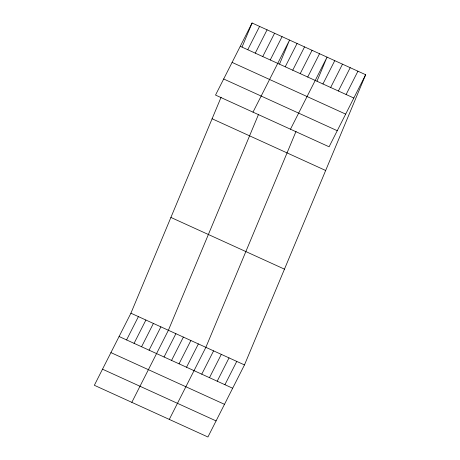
<?xml version="1.0" encoding="UTF-8"?>
<svg xmlns="http://www.w3.org/2000/svg" width="460" height="460" viewBox="0 0 460 460"><rect width="100%" height="100%" fill="white"/><g stroke="black" fill="none" stroke-linecap="round" stroke-linejoin="round"><path stroke-width="0.69" d="M365.654 74.715L329.09 146.797L215.521 95.076L252.086 23L365.654 74.715L244.478 364.924L207.914 437L94.346 385.284L130.91 313.202L221.099 97.221M242.092 46.943L252.086 23M258.572 114.287L168.389 330.268L131.819 402.35M279.571 64.009L289.564 40.066L253 112.142M296.05 131.353L205.867 347.34L169.297 419.416M317.043 81.075L327.043 57.132L290.478 129.214M247.756 49.726L259.584 26.415M255.254 53.141L267.076 29.825M262.746 56.551L274.574 33.241M126.58 339.928L138.408 316.618M270.244 59.967L282.072 36.656M134.073 343.344L145.9 320.028M141.571 346.754L153.398 323.443M285.234 66.792L297.062 43.481M149.069 350.169L160.891 326.859M292.727 70.207L304.554 46.891M300.225 73.617L312.053 50.307M164.059 356.994L175.887 333.684M307.723 77.033L319.545 53.722M171.551 360.41L183.379 337.099M179.049 363.825L190.877 340.509M322.937 83.962L334.765 60.651M186.541 367.235L198.369 343.925M330.659 87.48L342.487 64.17M338.382 90.994L350.209 67.683M201.762 374.164L213.589 350.853M346.11 94.513L357.932 71.202M209.484 377.683L221.312 354.372M217.206 381.202L229.034 357.886M224.928 384.715L236.756 361.405M240.258 46.31L353.832 98.032M232.093 62.405L345.667 114.12M223.686 78.988L337.255 130.703M212.1 118.766L325.668 170.487M170.901 217.436L284.47 269.152M130.91 313.202L244.478 364.924M119.082 336.513L232.651 388.234M110.917 352.607L224.492 404.328M102.505 369.19L216.079 420.906"/></g></svg>
